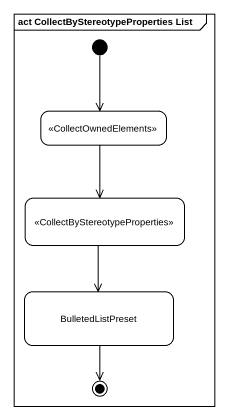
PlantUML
@startuml
mainframe act CollectByStereotypeProperties List
hide empty description
state " " as state1 <<CollectOwnedElements>>
state " " as state2 <<CollectByStereotypeProperties>>
state BulletedListPreset
[*] --> state1
state1 --> state2
state2 --> BulletedListPreset
BulletedListPreset --> [*]
@enduml
